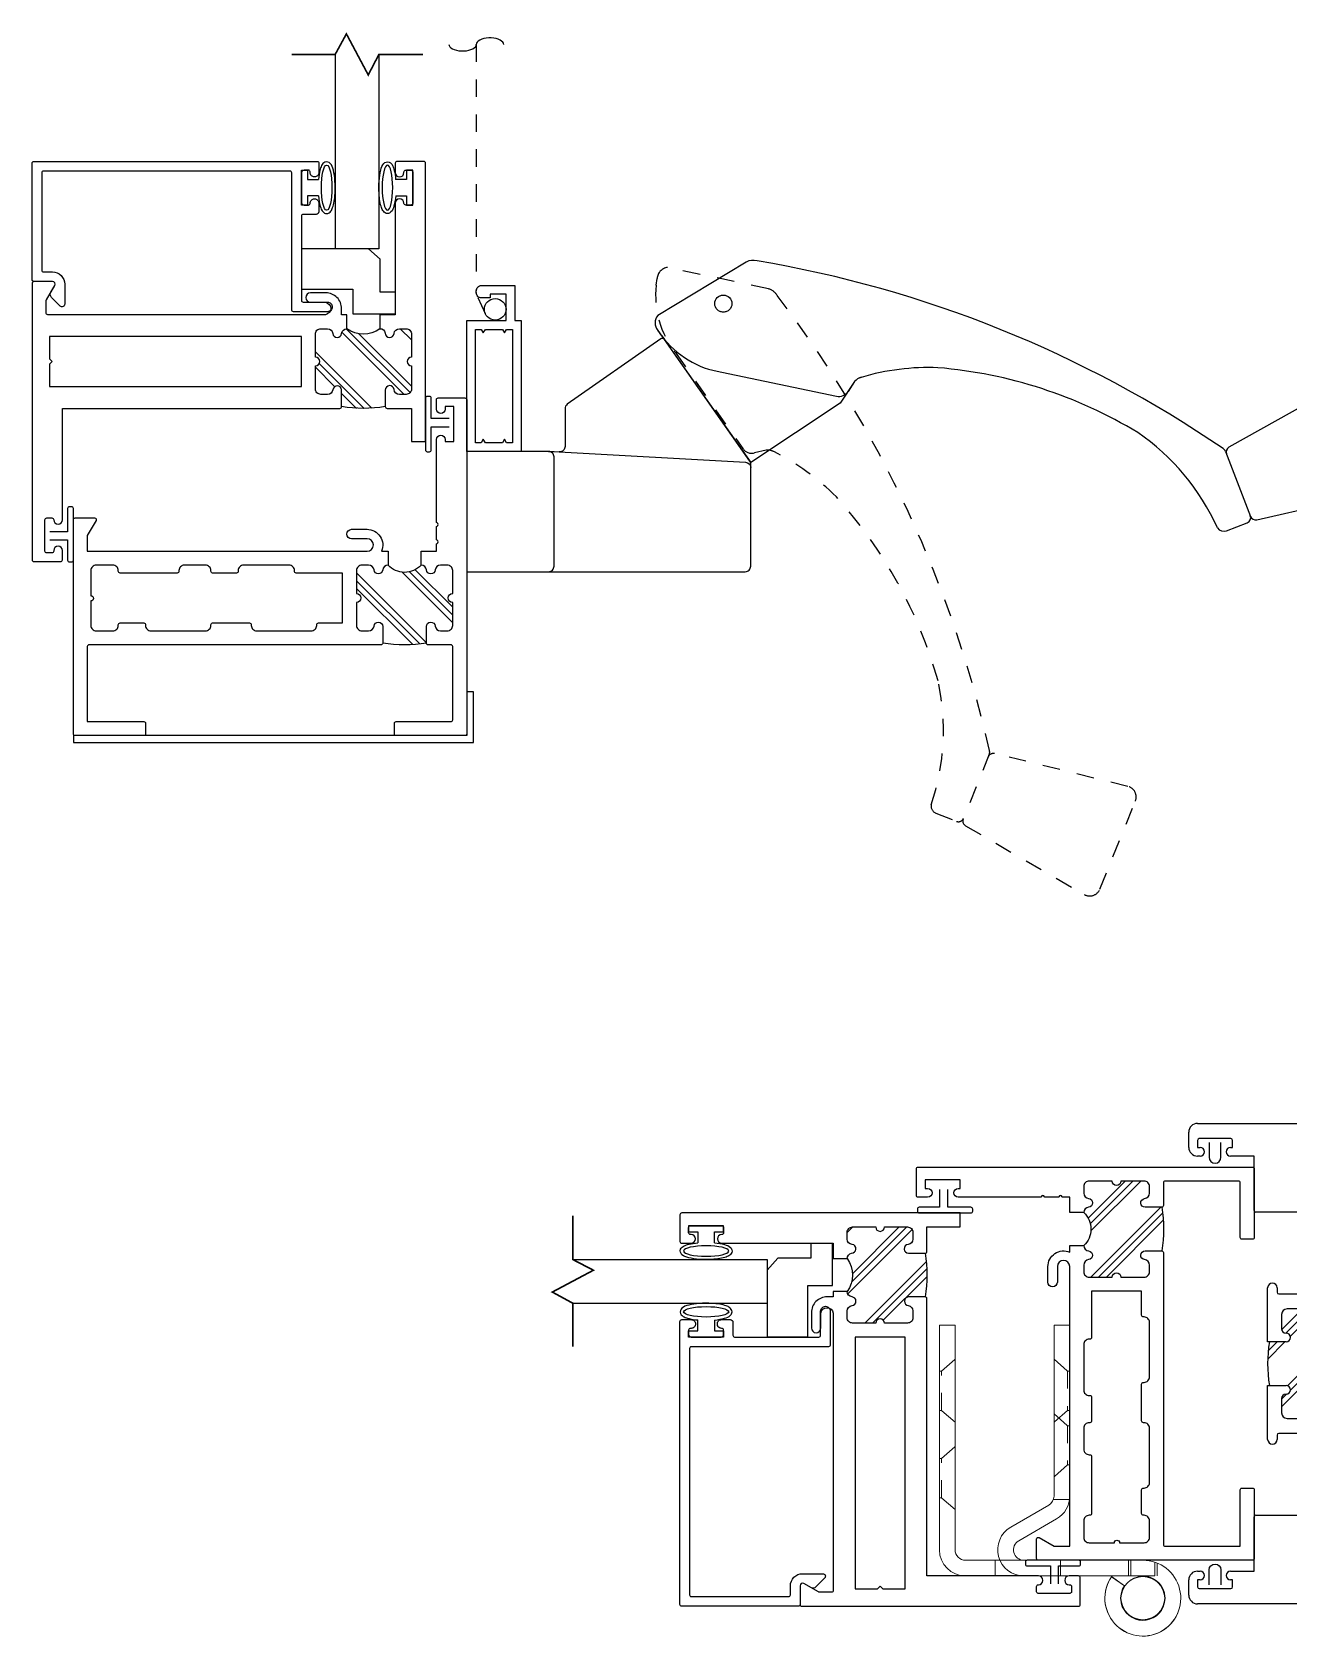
# Model space of a CAD drawing. Extents: x -7 to 55.9, y -20.4 to 38.1.
# Drawn here: x 0.22 to 7.41, y 8.79 to 17.99 of the extents above; entities that cross this region are included whole.
import ezdxf

# ---------------------------------------------------------------- set-up
doc = ezdxf.new("R2010")
doc.units = 0
doc.header["$LTSCALE"] = 0.25
doc.header["$MEASUREMENT"] = 0
doc.linetypes.add('HIDDEN', pattern=[0.375, 0.25, -0.125])
doc.layers.get('0').update_dxf_attribs({"linetype": 'CONTINUOUS'})
for name, color, linetype in [('FRAME', 1, 'CONTINUOUS'), ('GLASS', 7, 'CONTINUOUS'), ('MISC', 7, 'CONTINUOUS'), ('SCREEN', 92, 'CONTINUOUS'), ('VENT', 5, 'CONTINUOUS'), ('YK_GLASS_STOP', 5, 'CONTINUOUS')]:
    doc.layers.add(name, color=color, linetype=linetype)

# ---------------------------------------------------------------- blocks, each defined once
blk = doc.blocks.new('05P19-BLOCK-OG')
h = blk.add_hatch()
h.set_pattern_fill('PLAST', angle=45, style=0)
h.paths.add_polyline_path([(0.0065, 1.12, -1), (0.0065, 1.17), (0.0065, 1.302, 0.414214), (-0.0245, 1.333), (-0.0628, 1.333, 0.38311), (-0.0936, 1.3053, -0.947716), (-0.1435, 1.308), (-0.1435, 1.403, 0.081165), (-0.3935, 1.403), (-0.3935, 1.308, -0.947716), (-0.4434, 1.3053, 0.38311), (-0.4742, 1.333), (-0.5125, 1.333, 0.414214), (-0.5435, 1.302), (-0.5435, 1.17, -1), (-0.5435, 1.12), (-0.5435, 0.988, 0.414214), (-0.5125, 0.957), (-0.4742, 0.957, 0.38311), (-0.4434, 0.9847, -0.898027), (-0.3936, 0.9847, 0.009247), (-0.3935, 0.9835, 0.372543), (-0.3628, 0.957, -0.436275), (-0.1742, 0.957, 0.38311), (-0.1434, 0.9847, -0.898027), (-0.0936, 0.9847, 0.38311), (-0.0628, 0.957), (-0.0245, 0.957, 0.414214), (0.0065, 0.988)])
for points in [[(-0.3935, 0.9835, -0.009247), (-0.3936, 0.9847, 0.898027), (-0.4434, 0.9847, -0.38311), (-0.4742, 0.957), (-0.5125, 0.957, -0.414214), (-0.5435, 0.988), (-0.5435, 1.12, 1), (-0.5435, 1.17), (-0.5435, 1.302, -0.414214), (-0.5125, 1.333), (-0.4742, 1.333, -0.38311), (-0.4434, 1.3053, 0.947716), (-0.3935, 1.308), (-0.3935, 1.403, 0.414214), (-0.4035, 1.413), (-2.0735, 1.413, -0.414214), (-2.0835, 1.423), (-2.0835, 1.852), (-1.7605, 1.852, 0.414214), (-1.7505, 1.862), (-1.7505, 1.922, 0.414214), (-1.7605, 1.932), (-2.1535, 1.932, 0.414214), (-2.1635, 1.922), (-2.1635, 0.697, 0.414214), (-2.1535, 0.687), (-2.0425, 0.687, 0.57735), (-2.0338, 0.702), (-2.0835, 0.788), (-2.0835, 0.877), (-0.4829, 0.877, -1), (-0.4829, 0.806), (-0.5716, 0.806, 1), (-0.5716, 0.752), (-0.4835, 0.752, 0.536675), (-0.4006, 0.877), (-0.3628, 0.877), (-0.3628, 0.957, -0.38311), (-0.3936, 0.9847)], [(-0.1435, 0.9835, 0.009247), (-0.1434, 0.9847, -0.38311), (-0.1742, 0.957), (-0.1742, 0.877), (-0.0865, 0.877), (-0.0865, 0.8379, 0.317837), (-0.0832, 0.8332, -0.707107), (-0.0832, 0.8143, 0.317837), (-0.0865, 0.8096), (-0.0865, 0.7379, 0.317837), (-0.0832, 0.7332, -0.707107), (-0.0832, 0.7143, 0.317837), (-0.0865, 0.7096), (-0.0865, 0.239, 1), (-0.0365, 0.239), (-0.0365, 0.25), (0.0135, 0.25), (0.0135, 0.05), (-0.0365, 0.05), (-0.0365, 0.0641, 1), (-0.0865, 0.0641), (-0.0865, 0.01, 0.414214), (-0.0765, 0), (0.0765, 0, 0.414214), (0.0865, 0.01), (0.0865, 1.922, 0.414214), (0.0765, 1.932), (-0.3165, 1.932, 0.414214), (-0.3265, 1.922), (-0.3265, 1.862, 0.414214), (-0.3165, 1.852), (-0.0035, 1.852, -0.414214), (0.0065, 1.842), (0.0065, 1.423, -0.414214), (-0.0035, 1.413), (-0.1335, 1.413, 0.414214), (-0.1435, 1.403), (-0.1435, 1.308, 0.947716), (-0.0936, 1.3053, -0.38311), (-0.0628, 1.333), (-0.0245, 1.333, -0.414214), (0.0065, 1.302), (0.0065, 1.17, 1), (0.0065, 1.12), (0.0065, 0.988, -0.414214), (-0.0245, 0.957), (-0.0628, 0.957, -0.38311), (-0.0936, 0.9847, 0.898027), (-0.1434, 0.9847)]]:
    blk.add_lwpolyline(points, format="xyb")
blk.add_lwpolyline([(-1.3765, 0.988, -0.414214), (-1.4075, 0.957), (-1.5285, 0.957, -0.414214), (-1.5595, 0.988), (-1.5595, 0.992, 0.414214), (-1.5695, 1.002), (-1.8965, 1.002, 0.414214), (-1.9065, 0.992), (-1.9065, 0.988, -0.414214), (-1.9375, 0.957), (-2.0325, 0.957, -0.414214), (-2.0635, 0.988), (-2.0635, 1.132, 1), (-2.0635, 1.162), (-2.0635, 1.302, -0.414214), (-2.0325, 1.333), (-1.9375, 1.333, -0.414214), (-1.9065, 1.302), (-1.9065, 1.302), (-1.9065, 1.298, 0.414214), (-1.8965, 1.288), (-1.7605, 1.288, 0.414214), (-1.7505, 1.298), (-1.7505, 1.302), (-1.7505, 1.302, -0.414214), (-1.7195, 1.333), (-1.4075, 1.333, -0.414214), (-1.3765, 1.302), (-1.3765, 1.302), (-1.3765, 1.298, 0.414214), (-1.3665, 1.288), (-1.1555, 1.288, 0.414214), (-1.1455, 1.298), (-1.1455, 1.302), (-1.1455, 1.302, -0.414214), (-1.1145, 1.333), (-0.8025, 1.333, -0.414214), (-0.7715, 1.302), (-0.7715, 1.302), (-0.7715, 1.298, 0.414214), (-0.7615, 1.288), (-0.6235, 1.288), (-0.6235, 1.002), (-0.8885, 1.002, 0.414214), (-0.8985, 0.992), (-0.8985, 0.988, -0.414214), (-0.9295, 0.957), (-1.1895, 0.957, -0.414214), (-1.2205, 0.988), (-1.2205, 0.992, 0.414214), (-1.2305, 1.002), (-1.3665, 1.002, 0.414214), (-1.3765, 0.992)], format="xyb", close=True)
at = {"color": 7}
for centre, radius, start, end in [((-0.2685, 0.638), 0.7751, 80.71953, 99.28047), ((-0.2685, 0.8695), 0.1287, 42.85913, 137.14087)]:
    blk.add_arc(centre, radius, start, end, dxfattribs=at)
blk = doc.blocks.new('05P11-Z-BAR')
h = blk.add_hatch()
h.set_pattern_fill('PLAST', angle=45, style=0)
h.set_pattern_definition([(45, (-0.3846, -1e-07), (-0.176777, 0.176777), []), (45, (-0.4067, 0.0221), (-0.176777, 0.176777), []), (45, (-0.4288, 0.0442), (-0.176777, 0.176777), [])])
h.paths.add_polyline_path([(0.0065, 1.12, -0.414214), (-0.0185, 1.145, -0.414214), (0.0065, 1.17), (0.0065, 1.302, 0.414214), (-0.0245, 1.333), (-0.0628, 1.333, 0.38311), (-0.0936, 1.3053, -0.947716), (-0.1435, 1.308), (-0.1435, 1.403, 0.087329), (-0.3935, 1.403), (-0.3935, 1.308, -1), (-0.4435, 1.308, 0.352985), (-0.4733, 1.333), (-0.5125, 1.333, 0.414214), (-0.5435, 1.302), (-0.5435, 1.17, -0.414214), (-0.5185, 1.145, -0.414214), (-0.5435, 1.12), (-0.5435, 0.988, 0.414214), (-0.5125, 0.957), (-0.4742, 0.957, 0.38311), (-0.4434, 0.9847, -0.898027), (-0.3936, 0.9847, 0.38311), (-0.3628, 0.957, -0.325577), (-0.1745, 0.957, 0.363634), (-0.1435, 0.982, -0.947716), (-0.0936, 0.9847, 0.38311), (-0.0628, 0.957), (-0.0245, 0.957, 0.414214), (0.0065, 0.988)])
blk.add_line((-0.0865, 0.877), (-0.0865, 0.877))
for points in [[(-2.1635, 2.28, -0.414214), (-2.1535, 2.29), (-2.0005, 2.29, -0.414214), (-1.9905, 2.28), (-1.9905, 2.226, -1), (-2.0405, 2.226), (-2.0405, 2.23, 0.414214), (-2.0505, 2.24), (-2.0805, 2.24, 0.414214), (-2.0905, 2.23), (-2.0905, 2.05, 0.414214), (-2.0805, 2.04), (-2.0505, 2.04, 0.414214), (-2.0405, 2.05), (-2.0405, 2.051, -1), (-1.9905, 2.051), (-1.9905, 1.413), (-0.4035, 1.413, -0.414214), (-0.3935, 1.403), (-0.3935, 1.3065, -0.888834), (-0.4432, 1.306, 0.377258), (-0.4739, 1.333), (-0.5125, 1.333, 0.414214), (-0.5435, 1.302), (-0.5435, 1.17, -1), (-0.5435, 1.12), (-0.5435, 0.988, 0.414214), (-0.5125, 0.957), (-0.4742, 0.957, 0.383109), (-0.4434, 0.9847, -0.898027), (-0.3936, 0.9847, 0.38311), (-0.3628, 0.957), (-0.3628, 0.877), (-0.3935, 0.877), (-0.3935, 0.842, -0.414214), (-0.4835, 0.752), (-0.5715, 0.752, -1), (-0.5715, 0.806), (-0.486, 0.806, 0.859155), (-0.486, 0.877), (-2.0735, 0.877, 0.414214), (-2.0835, 0.867), (-2.0835, 0.797, 0.131652), (-2.0822, 0.792), (-2.0345, 0.7095, -0.577353), (-2.0475, 0.687), (-2.1535, 0.687, -0.414214), (-2.1635, 0.697), (-2.1635, 2.28)], [(-0.0245, 0.957, 0.414214), (0.0065, 0.988), (0.0065, 1.12, -1), (0.0065, 1.17), (0.0065, 1.302, 0.414214), (-0.0245, 1.333), (-0.0628, 1.333, 0.38311), (-0.0936, 1.3053, -0.947716), (-0.1435, 1.308), (-0.1435, 1.403, -0.414214), (-0.1335, 1.413), (0.0065, 1.413), (0.0065, 1.603), (0.0865, 1.603), (0.0865, 0.01, -0.414214), (0.0765, 0), (-0.0765, 0, -0.414214), (-0.0865, 0.01), (-0.0865, 0.064, -1), (-0.0365, 0.064), (-0.0365, 0.06, 0.414214), (-0.0265, 0.05), (0.0035, 0.05, 0.414214), (0.0135, 0.06), (0.0135, 0.24, 0.414214), (0.0035, 0.25), (-0.0265, 0.25, 0.414214), (-0.0365, 0.24), (-0.0365, 0.239, -1), (-0.0865, 0.239), (-0.0865, 0.877), (-0.1745, 0.877), (-0.1745, 0.957, 0.363634), (-0.1435, 0.982, -0.947716), (-0.0936, 0.9847, 0.38311), (-0.0628, 0.957), (-0.0245, 0.957)]]:
    blk.add_lwpolyline(points, format="xyb")
blk.add_lwpolyline([(-2.0635, 1.1605), (-2.0635, 1.288), (-0.6235, 1.288), (-0.6235, 1.002), (-2.0635, 1.002), (-2.0635, 1.1295), (-2.0485, 1.145)], close=True)
at = {"color": 7}
for centre, radius, start, end in [((-0.2685, 0.638), 0.7751, 80.71953, 99.28047), ((-0.2687, 0.8277), 0.1599, 53.93185, 126.06815)]:
    blk.add_arc(centre, radius, start, end, dxfattribs=at)
blk = doc.blocks.new('114-FLAT_SCREEN')
blk.add_line((0.1415, 0.603), (0.1415, 0.602))
at = {"linetype": 'HIDDEN'}
blk.add_line((0.1935, 0.481), (0.1442, 0.5896), dxfattribs=at)
blk.add_lwpolyline([(0.3985, 0.442), (0.3985, -0.307), (0.0865, -0.307), (0.0865, 0.442), (0.3115, 0.442), (0.3115, 0.593), (0.2215, 0.593), (0.2215, 0.572), (0.1715, 0.572, -0.414214), (0.1415, 0.602), (0.1415, 0.613, -0.414214), (0.1715, 0.643), (0.3615, 0.643), (0.3615, 0.442)], format="xyb", close=True)
blk.add_lwpolyline([(0.292, -0.257), (0.1934, -0.257), (0.1818, -0.237), (0.1703, -0.257), (0.1365, -0.257), (0.1365, 0.392), (0.1703, 0.392), (0.1818, 0.372), (0.1934, 0.392), (0.292, 0.392), (0.3035, 0.372), (0.315, 0.392), (0.3485, 0.392), (0.3485, -0.257), (0.315, -0.257), (0.3035, -0.237)], close=True)
blk.add_circle((0.2497, 0.5066), 0.0618)
blk = doc.blocks.new('05P05-.25in_GLASS_STOP')
for p, q in [((-0.5885, 0.25), (-0.6235, 0.25)), ((-0.6235, 0.25), (-0.6235, 0.05)), ((-0.5885, 0.1975), (-0.5885, 0.25)), ((-0.5259, 0.1975), (-0.5885, 0.1975)), ((-0.0841, 0.1975), (-0.0215, 0.1975)), ((-0.0215, 0.1975), (-0.0215, 0.25)), ((-0.0215, 0.25), (0.0135, 0.25)), ((0.0135, 0.25), (0.0135, 0.05)), ((-0.5885, 0.05), (-0.5885, 0.1025)), ((-0.5885, 0.1025), (-0.5258, 0.1025)), ((-0.0215, 0.1025), (-0.0842, 0.1025)), ((-0.0215, 0.05), (-0.0215, 0.1025)), ((-0.6235, 0.05), (-0.5885, 0.05)), ((0.0135, 0.05), (-0.0215, 0.05))]:
    blk.add_line(p, q)
blk.add_lwpolyline([(-2.0475, 0.632, 0.414214), (-1.9775, 0.702), (-1.9775, 0.817, 0.668179), (-2.0031, 0.8276), (-2.0527, 0.778, 0.339454), (-2.0567, 0.7479), (-2.0345, 0.7095, -0.57735), (-2.0475, 0.687), (-2.1535, 0.687, 0.414214), (-2.1635, 0.677), (-2.1635, 0.01, 0.414214), (-2.1535, 0), (-0.5335, 0, 0.414214), (-0.5235, 0.01), (-0.5235, 0.0641, 0.414214), (-0.5484, 0.089), (-0.5486, 0.089, 0.414214), (-0.5735, 0.0641), (-0.5735, 0.06, -0.414214), (-0.5835, 0.05), (-0.6085, 0.05, -0.414214), (-0.6235, 0.065), (-0.6235, 0.235, -0.414214), (-0.6085, 0.25), (-0.5835, 0.25, -0.414214), (-0.5735, 0.24), (-0.5735, 0.2389, 0.414214), (-0.5486, 0.214), (-0.5484, 0.214, 0.414214), (-0.5235, 0.2389), (-0.5235, 0.288, 0.414214), (-0.5385, 0.303), (-0.6135, 0.303, -0.414214), (-0.6235, 0.313), (-0.6235, 0.795, -0.414214), (-0.6135, 0.805), (-0.4744, 0.805, 0.414214), (-0.4475, 0.8319), (-0.4475, 0.8331, 0.414214), (-0.4744, 0.86), (-0.6685, 0.86, 0.414214), (-0.6785, 0.85), (-0.6785, 0.065, -0.414214), (-0.6885, 0.055), (-2.0985, 0.055, -0.414214), (-2.1085, 0.065), (-2.1085, 0.622, -0.414214), (-2.0985, 0.632)], format="xyb", close=True)
at = {"extrusion": (0, 0, -1)}
blk.add_ellipse((-0.4789, 0.15), major_axis=(0, 0.1291), ratio=0.232303, dxfattribs=at)
blk.add_ellipse((-0.1311, 0.15), major_axis=(0, 0.1291), ratio=0.232303)
for points in [[(-0.5259, 0.1975), (-0.5239, 0.2193), (-0.5207, 0.2391), (-0.5122, 0.2691), (-0.5082, 0.2801), (-0.4945, 0.2938), (-0.4874, 0.2981), (-0.4789, 0.2981), (-0.4682, 0.2981), (-0.4602, 0.2915), (-0.4506, 0.2793), (-0.4475, 0.2724), (-0.4373, 0.2438), (-0.4328, 0.2148), (-0.4282, 0.1362), (-0.4315, 0.0851), (-0.4442, 0.0344), (-0.4483, 0.0218), (-0.4644, 0.0048), (-0.4782, -0.0004), (-0.4994, 0.0081), (-0.5042, 0.0159), (-0.5123, 0.0318), (-0.5154, 0.0412), (-0.5216, 0.0665), (-0.5242, 0.0838), (-0.5258, 0.1025)], [(-0.0841, 0.1975), (-0.0861, 0.2193), (-0.0893, 0.2391), (-0.0978, 0.2691), (-0.1018, 0.2801), (-0.1155, 0.2938), (-0.1226, 0.2981), (-0.1311, 0.2981), (-0.1418, 0.2981), (-0.1498, 0.2915), (-0.1594, 0.2793), (-0.1625, 0.2724), (-0.1727, 0.2438), (-0.1772, 0.2148), (-0.1818, 0.1362), (-0.1785, 0.0851), (-0.1658, 0.0344), (-0.1617, 0.0218), (-0.1456, 0.0048), (-0.1318, -0.0004), (-0.1106, 0.0081), (-0.1058, 0.0159), (-0.0977, 0.0318), (-0.0946, 0.0412), (-0.0884, 0.0665), (-0.0858, 0.0838), (-0.0842, 0.1025)]]:
    blk.add_open_spline(points, degree=3, knots=[5.075676, 5.075676, 5.075676, 5.075676, 5.596595, 5.596595, 6.055763, 6.055763, 6.283185, 6.283185, 6.283185, 6.572914, 6.572914, 6.862642, 6.862642, 7.608886, 7.608886, 8.676451, 8.676451, 9.18434, 9.18434, 9.518242, 9.518242, 9.852144, 9.852144, 10.186046, 10.186046, 10.631436, 10.631436, 10.631436, 10.631436])
blk = doc.blocks.new('A$C00495213')
at = {"color": 7}
for p, q in [((0.5211, 1.5407), (0.0155, 1.2355)), ((0.3812, 0.9108), (1.0386, 0.7729)), ((1.1413, 0.8569), (1.1036, 0.7996)), ((3.967, 0.8645), (3.2823, 0.4811)), ((4.2516, 0.3256), (4.0558, 0.8325)), ((3.2627, 0.4573), (3.4065, 0.0851)), ((3.4427, 0.0659), (4.2073, 0.2422)), ((3.2691, 0.003), (3.3871, 0.0485))]:
    blk.add_line(p, q, dxfattribs=at)
blk.add_line((0.038, 1.1178), (0.0155, 1.1499))
blk.add_circle((0.3903, 1.3027), 0.0488, dxfattribs=at)
for centre, radius, start, end in [((0.5613, 1.4613), 0.089, 75.59996, 116.87551), ((-0.5266, -5.0508), 6.691, 55.65081, 80.4505), ((0.0668, 1.1926), 0.0668, 140.16351, 219.81113), ((0.4607, 1.4305), 0.5258, 216.49767, 261.30735), ((1.5656, -0.417), 1.3541, 87.77238, 106.59718), ((1.3976, -1.6871), 2.6324, 58.79691, 85.1915), ((1.1995, 0.8066), 0.0769, 105.59637, 139.15394), ((3.9975, 0.81), 0.0625, 21.11697, 119.24707), ((1.0514, 0.834), 0.0625, 258.14966, 326.61525), ((2.017, -0.5198), 1.3152, 24.20591, 55.53161), ((3.2336, 0.446), 0.0313, 21.11697, 61.11697), ((3.2976, 0.4539), 0.0313, 119.24707, 201.11697), ((4.1933, 0.3031), 0.0625, 282.98687, 21.11697), ((3.2532, 0.0442), 0.0442, 214.04124, 291.11697), ((3.3758, 0.0777), 0.0312, 291.11697, 21.11697), ((3.4356, 0.0963), 0.0312, 201.11697, 282.98687)]:
    blk.add_arc(centre, radius, start, end, dxfattribs=at)
blk = doc.blocks.new('A$C71B96795')
at = {"color": 7, "linetype": 'HIDDEN'}
for p, q in [((0.645, 3.474), (0.0672, 3.5962)), ((0.1127, 3.1093), (0.4988, 2.5596)), ((0.6313, 2.5509), (0.5646, 2.5348)), ((1.9084, 0.8105), (1.7593, 0.4404)), ((2.701, 0.6272), (1.9389, 0.8146)), ((1.6028, 0.4742), (1.7201, 0.4269)), ((2.541, 0.0391), (2.744, 0.5431)), ((1.7726, 0.4016), (2.4517, 0.0084))]:
    blk.add_line(p, q, dxfattribs=at)
at = {"linetype": 'HIDDEN'}
blk.add_line((0.0033, 3.4948), (0.0087, 3.5337), dxfattribs=at)
at = {"color": 7, "linetype": 'HIDDEN'}
blk.add_circle((0.3869, 3.3894), 0.0488, dxfattribs=at)
for centre, radius, start, end in [((0.0754, 3.5299), 0.0668, 97.10205, 176.74967), ((0.5256, 3.4347), 0.5258, 173.43622, 218.24589), ((0.6202, 3.3885), 0.089, 32.53851, 73.81406), ((-4.621, -0.6265), 6.691, 12.58936, 37.38905), ((0.55, 2.5956), 0.0625, 215.08821, 283.5538), ((0.6394, 2.4744), 0.0769, 62.53492, 96.09249), ((0.0715, 1.3305), 1.3541, 44.71093, 63.53573), ((-0.9185, 0.5172), 2.6324, 15.73546, 42.13005), ((0.3311, 0.9471), 1.3152, 341.14446, 12.47015), ((1.8794, 0.8222), 0.0313, 338.05552, 18.05552), ((1.9315, 0.7842), 0.0313, 76.18562, 158.05552), ((2.686, 0.5665), 0.0625, 338.05552, 76.18562), ((1.6194, 0.5152), 0.0442, 170.97978, 248.05552), ((1.7318, 0.4559), 0.0312, 248.05552, 338.05552), ((1.7882, 0.4287), 0.0312, 158.05552, 239.92542), ((2.483, 0.0625), 0.0625, 239.92542, 338.05552)]:
    blk.add_arc(centre, radius, start, end, dxfattribs=at)
blk = doc.blocks.new('*U92')
at = {"color": 7}
for p, q in [((1.1799, 0.3864), (1.7127, -0.3692)), ((2.3059, 0.094), (2.2239, -0.0306)), ((2.2239, -0.0306), (1.7127, -0.3692))]:
    blk.add_line(p, q, dxfattribs=at)
for points in [[(0.5553, -0.9945), (1.6803, -0.9945, 0.414214), (1.7115, -0.9632), (1.7115, -0.3794, 0.154121), (1.7058, -0.3614), (1.218, 0.3341, 0.414214), (1.1963, 0.3379), (0.6623, -0.0366, 0.244485), (0.649, -0.0622), (0.649, -0.2774, -0.430564), (0.616, -0.3086)], [(0.5553, -0.307), (0.0865, -0.307), (0.0865, -0.9945), (0.5553, -0.9945, 0.414214), (0.5865, -0.9632), (0.5865, -0.3382, 0.414214), (0.5553, -0.307), (0.5865, -0.307), (0.616, -0.3086), (1.682, -0.3679, -0.39805), (1.7115, -0.3991)]]:
    blk.add_lwpolyline(points, format="xyb", dxfattribs=at)
blk.add_arc((2.3641, 0.0437), 0.0769, 105.62426, 139.18183, dxfattribs=at)
for name, p in [('A$C00495213', (1.1644, -0.7633)), ('A$C71B96795', (1.1677, -2.85))]:
    blk.add_blockref(name, p)
blk = doc.blocks.new('05P94 I-MULL')
h = blk.add_hatch()
h.set_pattern_fill('PLAST', angle=45, style=0)
h.set_pattern_definition([(45, (-7.51987, -8.9998), (-0.1767767, 0.1767767), []), (45, (-7.54197, -8.9777), (-0.1767767, 0.1767767), []), (45, (-7.56406, -8.9556), (-0.1767767, 0.1767767), [])])
h.paths.add_polyline_path([(0.156, 1.4895, 0.414214), (0.146, 1.4995), (0.1309, 1.4995, -0.414214), (0.106, 1.5244), (0.106, 1.5246, -0.414214), (0.1309, 1.5495), (0.131, 1.5495, 0.414214), (0.156, 1.5745), (0.156, 1.6565, 0.414214), (0.125, 1.6875), (0, 1.6875), (-0.125, 1.6875, 0.414214), (-0.156, 1.6565), (-0.156, 1.5745, 0.414214), (-0.131, 1.5495), (-0.1309, 1.5495, -0.414214), (-0.106, 1.5246), (-0.106, 1.5244, -0.414214), (-0.1309, 1.4995), (-0.226, 1.4995, 0.081165), (-0.226, 1.2495), (-0.1309, 1.2495, -0.414214), (-0.106, 1.2246), (-0.106, 1.2244, -0.414214), (-0.1309, 1.1995), (-0.131, 1.1995, 0.414214), (-0.156, 1.1745), (-0.156, 1.0925, 0.414214), (-0.125, 1.0615), (0, 1.0615), (0.125, 1.0615, 0.414214), (0.156, 1.0925), (0.156, 1.1745, 0.414214), (0.131, 1.1995), (0.1309, 1.1995, -0.414214), (0.106, 1.2244), (0.106, 1.2246, -0.414214), (0.1309, 1.2495), (0.146, 1.2495, 0.414214), (0.156, 1.2595, -0.08889)])
for p, q in [((-0.687, 2.612), (-0.687, 2.699)), ((-0.637, 2.749), (0, 2.749)), ((0, 2.749), (0.637, 2.749)), ((0.687, 2.699), (0.687, 2.612)), ((-0.637, 2.652), (-0.637, 2.612)), ((-0.637, 2.612), (-0.6229, 2.612)), ((-0.447, 2.662), (-0.627, 2.662)), ((-0.598, 2.5871), (-0.598, 2.5869)), ((-0.473, 2.5869), (-0.473, 2.5871)), ((-0.4481, 2.612), (-0.437, 2.612)), ((-0.437, 2.612), (-0.437, 2.652)), ((0.437, 2.652), (0.437, 2.612)), ((0.437, 2.612), (0.4481, 2.612)), ((0.627, 2.662), (0.447, 2.662)), ((0.473, 2.5871), (0.473, 2.5869)), ((0.598, 2.5869), (0.598, 2.5871)), ((0.6229, 2.612), (0.637, 2.612)), ((0.637, 2.612), (0.637, 2.652)), ((-0.6229, 2.562), (-0.637, 2.562)), ((-0.313, 2.562), (-0.4481, 2.562)), ((-0.313, 2.251), (-0.313, 2.562)), ((0.4481, 2.562), (0.313, 2.562)), ((0.313, 2.562), (0.313, 2.251)), ((0.637, 2.562), (0.6229, 2.562)), ((-0.053, 2.241), (-0.303, 2.241)), ((-0.043, 1.7835), (-0.043, 2.231)), ((0.043, 2.231), (0.043, 1.7835)), ((0.303, 2.241), (0.053, 2.241)), ((-0.236, 1.5095), (-0.236, 1.8085)), ((-0.209, 1.8355), (-0.209, 1.8355)), ((-0.182, 1.8085), (-0.182, 1.7835)), ((-0.172, 1.7735), (-0.053, 1.7735)), ((0.053, 1.7735), (0.172, 1.7735)), ((0.182, 1.7835), (0.182, 1.8085)), ((0.209, 1.8355), (0.209, 1.8355)), ((0.236, 1.8085), (0.236, 1.5095)), ((-0.156, 1.6565), (-0.156, 1.5745)), ((0, 1.6875), (-0.125, 1.6875)), ((0.125, 1.6875), (0, 1.6875)), ((0.156, 1.5745), (0.156, 1.6565)), ((-0.236, 1.4995), (-0.236, 1.5095)), ((-0.146, 1.4995), (-0.236, 1.4995)), ((-0.1309, 1.4995), (-0.146, 1.4995)), ((-0.131, 1.5495), (-0.1309, 1.5495)), ((-0.106, 1.5246), (-0.106, 1.5244)), ((0.106, 1.5244), (0.106, 1.5246)), ((0.1309, 1.5495), (0.131, 1.5495)), ((0.226, 1.4995), (0.1309, 1.4995)), ((-0.236, 0.9405), (-0.236, 1.2495)), ((-0.236, 1.2495), (-0.1309, 1.2495)), ((-0.1309, 1.1995), (-0.131, 1.1995)), ((-0.106, 1.2246), (-0.106, 1.2244)), ((0.106, 1.2244), (0.106, 1.2246)), ((0.1309, 1.2495), (0.226, 1.2495)), ((0.131, 1.1995), (0.1309, 1.1995)), ((0.236, 1.2395), (0.236, 0.9405)), ((-0.156, 1.1745), (-0.156, 1.0925)), ((0.156, 1.0925), (0.156, 1.1745)), ((-0.125, 1.0615), (0, 1.0615)), ((0, 1.0615), (0.125, 1.0615)), ((-0.182, 0.9655), (-0.182, 0.9405)), ((-0.053, 0.9755), (-0.172, 0.9755)), ((-0.043, 0.518), (-0.043, 0.9655)), ((0.043, 0.9655), (0.043, 0.518)), ((0.172, 0.9755), (0.053, 0.9755)), ((0.182, 0.9405), (0.182, 0.9655)), ((-0.209, 0.9135), (-0.209, 0.9135)), ((-0.209, 0.9135), (-0.209, 0.9135)), ((0.209, 0.9135), (0.209, 0.9135)), ((-0.313, 0.187), (-0.313, 0.498)), ((-0.303, 0.508), (-0.053, 0.508)), ((0.053, 0.508), (0.303, 0.508)), ((0.313, 0.498), (0.313, 0.187)), ((-0.637, 0.187), (-0.6229, 0.187)), ((-0.4481, 0.187), (-0.313, 0.187)), ((0.313, 0.187), (0.4481, 0.187)), ((0.6229, 0.187), (0.637, 0.187)), ((-0.687, 0.05), (-0.687, 0.137)), ((-0.6229, 0.137), (-0.637, 0.137)), ((-0.637, 0.137), (-0.637, 0.097)), ((-0.598, 0.1621), (-0.598, 0.1619)), ((-0.473, 0.1619), (-0.473, 0.1621)), ((-0.437, 0.137), (-0.4481, 0.137)), ((-0.437, 0.097), (-0.437, 0.137)), ((0.4481, 0.137), (0.437, 0.137)), ((0.437, 0.137), (0.437, 0.097)), ((0.473, 0.1621), (0.473, 0.1619)), ((0.598, 0.1619), (0.598, 0.1621)), ((0.637, 0.137), (0.6229, 0.137)), ((0.637, 0.097), (0.637, 0.137)), ((0.687, 0.137), (0.687, 0.05)), ((0, 0), (-0.637, 0)), ((-0.627, 0.087), (-0.447, 0.087)), ((0.637, 0), (0, 0)), ((0.447, 0.087), (0.627, 0.087))]:
    blk.add_line(p, q)
for centre, radius, start, end in [((-0.637, 2.699), 0.05, 90, 180), ((0.637, 2.699), 0.05, 360, 90), ((-0.637, 2.612), 0.05, 180, 270), ((-0.627, 2.652), 0.01, 90, 180), ((-0.6229, 2.5871), 0.0249, 0, 90), ((-0.6229, 2.5869), 0.0249, 270, 360), ((-0.4481, 2.5871), 0.0249, 90, 180), ((-0.4481, 2.5869), 0.0249, 180, 270), ((-0.447, 2.652), 0.01, 0, 90), ((0.447, 2.652), 0.01, 90, 180), ((0.4481, 2.5871), 0.0249, 360, 90), ((0.4481, 2.5869), 0.0249, 270, 0), ((0.6229, 2.5871), 0.0249, 90, 180), ((0.6229, 2.5869), 0.0249, 180, 270), ((0.627, 2.652), 0.01, 0, 90), ((0.637, 2.612), 0.05, 270, 0), ((-0.303, 2.251), 0.01, 180, 270), ((-0.053, 2.231), 0.01, 0, 90), ((0.053, 2.231), 0.01, 90, 180), ((0.303, 2.251), 0.01, 270, 360), ((-0.209, 1.8085), 0.027, 90, 180), ((-0.209, 1.8085), 0.027, 360, 90), ((-0.172, 1.7835), 0.01, 180, 270), ((-0.053, 1.7835), 0.01, 270, 0), ((0.053, 1.7835), 0.01, 180, 270), ((0.172, 1.7835), 0.01, 270, 360), ((0.209, 1.8085), 0.027, 90, 180), ((0.209, 1.8085), 0.027, 360, 90), ((-0.125, 1.6565), 0.031, 90, 180), ((0.125, 1.6565), 0.031, 0, 90), ((-0.131, 1.5745), 0.025, 180, 270), ((0.131, 1.5745), 0.025, 270, 0), ((-0.1309, 1.5246), 0.0249, 360, 90), ((-0.1309, 1.5244), 0.0249, 270, 0), ((0.1309, 1.5246), 0.0249, 90, 180), ((0.1309, 1.5244), 0.0249, 180, 270), ((0.226, 1.5095), 0.01, 270, 360), ((-0.131, 1.1745), 0.025, 90, 180), ((-0.1309, 1.2246), 0.0249, 0, 90), ((-0.1309, 1.2244), 0.0249, 270, 360), ((0.1309, 1.2246), 0.0249, 90, 180), ((0.1309, 1.2244), 0.0249, 180, 270), ((0.131, 1.1745), 0.025, 0, 90), ((0.226, 1.2395), 0.01, 0, 90), ((-0.125, 1.0925), 0.031, 180, 270), ((0.125, 1.0925), 0.031, 270, 360), ((-0.209, 0.9405), 0.027, 180, 270), ((-0.209, 0.9405), 0.027, 270, 0), ((-0.172, 0.9655), 0.01, 90, 180), ((-0.053, 0.9655), 0.01, 360, 90), ((0.053, 0.9655), 0.01, 90, 180), ((0.172, 0.9655), 0.01, 360, 90), ((0.209, 0.9405), 0.027, 180, 270), ((0.209, 0.9405), 0.027, 270, 0), ((-0.303, 0.498), 0.01, 90, 180), ((-0.053, 0.518), 0.01, 270, 360), ((0.053, 0.518), 0.01, 180, 270), ((0.303, 0.498), 0.01, 0, 90), ((-0.637, 0.137), 0.05, 90, 180), ((-0.6229, 0.1621), 0.0249, 0, 90), ((-0.4481, 0.1621), 0.0249, 90, 180), ((0.4481, 0.1621), 0.0249, 0, 90), ((0.6229, 0.1621), 0.0249, 90, 180), ((0.637, 0.137), 0.05, 360, 90), ((-0.627, 0.097), 0.01, 180, 270), ((-0.6229, 0.1619), 0.0249, 270, 0), ((-0.4481, 0.1619), 0.0249, 180, 270), ((-0.447, 0.097), 0.01, 270, 360), ((0.447, 0.097), 0.01, 180, 270), ((0.4481, 0.1619), 0.0249, 270, 360), ((0.6229, 0.1619), 0.0249, 180, 270), ((0.627, 0.097), 0.01, 270, 0), ((-0.637, 0.05), 0.05, 180, 270), ((0.637, 0.05), 0.05, 270, 0)]:
    blk.add_arc(centre, radius, start, end)
at = {"color": 7}
for centre, radius, start, end in [((0.539, 1.3745), 0.7751, 170.71953, 189.28047), ((0.7978, 1.3745), 0.652, 168.94662, 191.05338)]:
    blk.add_arc(centre, radius, start, end, dxfattribs=at)
blk = doc.blocks.new('250-I-MULLIONS')
blk.add_blockref('05P94 I-MULL', (0, 0))
blk = doc.blocks.new('189-001_250-T')
at = {"color": 7, "linetype": 'Continuous', "lineweight": 15}
for p, q in [((-0.5322, 0.538), (-0.4069, 0.755)), ((-0.329, 0.71), (-0.4542, 0.493)), ((-0.217, 0), (-0.217, 0.68)), ((-0.127, 0.68), (-0.127, 0)), ((-1.562, 0.418), (-1.562, 0.508)), ((-1.562, 0.508), (-0.5842, 0.508)), ((-0.5842, 0.418), (-1.562, 0.418)), ((-0.0714, 0.105), (-0.1217, 0.1796))]:
    blk.add_line(p, q, dxfattribs=at)
at = {"color": 7, "linetype": 'HIDDEN', "lineweight": 0}
for p, q in [((-1.3669, 0.508), (-1.2995, 0.4304)), ((-1.0746, 0.4304), (-1.0071, 0.508)), ((-1.0545, 0.508), (-0.987, 0.4304)), ((-0.7621, 0.4304), (-0.6946, 0.508)), ((-0.5655, 0.4192), (-0.5655, 0.511)), ((-1.2995, 0.4304), (-1.0746, 0.4304)), ((-1.2995, 0.4304), (-1.2995, 0.418)), ((-1.0746, 0.418), (-1.0746, 0.4304)), ((-0.987, 0.4304), (-0.7621, 0.4304)), ((-0.987, 0.4304), (-0.987, 0.418)), ((-0.7621, 0.418), (-0.7621, 0.4304))]:
    blk.add_line(p, q, dxfattribs=at)
at = {"color": 7, "linetype": 'Continuous', "lineweight": 15}
for centre, radius, start, end in [((-0.277, 0.68), 0.15, 360, 150), ((-0.277, 0.68), 0.06, 360, 150), ((-0.5842, 0.568), 0.06, 270, 330), ((-0.5842, 0.568), 0.15, 270, 330), ((0, 0), 0.217, 180, 124.12003), ((0, 0), 0.127, 180, 124.20509)]:
    blk.add_arc(centre, radius, start, end, dxfattribs=at)
blk = doc.blocks.new('189-002')
at = {"color": 7, "linetype": 'Continuous', "lineweight": 15}
for p, q in [((-1.074, 1.562), (-1.164, 1.562)), ((-1.164, 1.562), (-1.164, 0.277)), ((-1.074, 0.277), (-1.074, 1.562)), ((-0.8455, 0.217), (-1.014, 0.217)), ((-0.8455, 0.127), (-0.8455, 0.217)), ((-0.6777, 0.217), (-0.8455, 0.217)), ((-0.6777, 0.217), (-0.4705, 0.217)), ((-0.4705, 0.217), (-0.4705, 0.127)), ((-0.4705, 0.217), (0, 0.217)), ((-1.014, 0.127), (-0.8455, 0.127)), ((-0.8455, 0.127), (-0.6777, 0.127)), ((-0.6777, 0.127), (-0.4705, 0.127)), ((0, 0.127), (-0.4705, 0.127)), ((-0.1787, 0.1231), (-0.105, 0.0714))]:
    blk.add_line(p, q, dxfattribs=at)
at = {"color": 7, "linetype": 'HIDDEN', "lineweight": 0}
for p, q in [((-1.164, 1.2995), (-1.1516, 1.2995)), ((-1.1516, 1.2995), (-1.074, 1.3669)), ((-1.1516, 1.0746), (-1.1516, 1.2995)), ((-1.1516, 1.0746), (-1.164, 1.0746)), ((-1.074, 1.0071), (-1.1516, 1.0746)), ((-1.1516, 0.7995), (-1.074, 0.8669)), ((-1.164, 0.7995), (-1.1516, 0.7995)), ((-1.1516, 0.5745), (-1.1516, 0.7995)), ((-1.1516, 0.5745), (-1.164, 0.5745)), ((-1.074, 0.507), (-1.1516, 0.5745)), ((-0.082, 0.217), (-0.082, 0.127)), ((-0.068, 0.127), (-0.068, 0.217)), ((0.068, 0.2062), (0.068, 0.127)), ((0.082, 0.2009), (0.082, 0.127)), ((0, 0.127), (0.068, 0.127))]:
    blk.add_line(p, q, dxfattribs=at)
at = {"color": 7, "linetype": 'Continuous', "lineweight": 15}
for centre, radius, start, end in [((-1.014, 0.277), 0.15, 180, 270), ((-1.014, 0.277), 0.06, 180, 270), ((0, 0), 0.217, 145.44977, 90), ((0, 0), 0.127, 145.76852, 90)]:
    blk.add_arc(centre, radius, start, end, dxfattribs=at)
blk = doc.blocks.new('183-003')
blk.add_circle((0, 0), 0.125)
blk = doc.blocks.new('250-T_SS_Butt_Hinge')
for name in ['189-002', '183-003']:
    blk.add_blockref(name, (0, 0))
at = {"xscale": -1, "rotation": 90}
blk.add_blockref('189-001_250-T', (0, 0), dxfattribs=at)

msp = doc.modelspace()

# ---------------------------------------------------------------- linework, layer by layer
at = {"layer": 'GLASS', "color": 7, "linetype": 'Continuous'}
for p, q in [((1.95, 17.8658), (1.95, 16.7534)), ((2.2, 17.8658), (2.2, 16.7534)), ((3.3095, 10.9698), (4.4219, 10.9698)), ((3.3095, 10.7198), (4.4219, 10.7198))]:
    msp.add_line(p, q, dxfattribs=at)
at = {"layer": 'MISC'}
for p, q in [((2.2, 16.7534), (1.9515, 16.7534)), ((4.4219, 10.9698), (4.4219, 10.7213))]:
    msp.add_line(p, q, dxfattribs=at)
at = {"layer": 'MISC', "const_width": 0.0094}
for points in [[(1.7015, 17.8658), (1.95, 17.8658), (2.014, 17.9833), (2.139, 17.7483), (2.2, 17.8658), (2.4515, 17.8658)], [(3.3095, 10.4713), (3.3095, 10.7198), (3.192, 10.7838), (3.427, 10.9088), (3.3095, 10.9698), (3.3095, 11.2214)]]:
    msp.add_lwpolyline(points, dxfattribs=at)
at = {"layer": 'MISC', "linetype": 'Continuous'}
for points in [[(2.2935, 16.5055), (2.2935, 16.5055), (2.2081, 16.5055), (2.2081, 16.6942), (2.1396, 16.7534), (1.7575, 16.7534), (1.7575, 16.522), (2.0512, 16.522), (2.0512, 16.3805), (2.2935, 16.3805)], [(4.6698, 11.0633), (4.6698, 11.0633), (4.6698, 10.978), (4.4811, 10.978), (4.4219, 10.9095), (4.4219, 10.5273), (4.6533, 10.5273), (4.6533, 10.8211), (4.7948, 10.8211), (4.7948, 11.0633)]]:
    msp.add_lwpolyline(points, dxfattribs=at)
for points in [[(2.6011, 15.7824), (2.4992, 15.7824), (2.4992, 15.8985, 0.414214), (2.4892, 15.9085), (2.4765, 15.9085, 0.414214), (2.4665, 15.8985), (2.4665, 15.6025, 0.414214), (2.4765, 15.5925)], [(2.4765, 15.5925), (2.4892, 15.5925, 0.414214), (2.4992, 15.6025), (2.4992, 15.7354), (2.6011, 15.7354)], [(0.3174, 15.0874), (0.4193, 15.0874), (0.4193, 14.9714, 0.414214), (0.4293, 14.9614), (0.442, 14.9614, 0.414214), (0.452, 14.9714), (0.452, 15.2673, 0.414214), (0.442, 15.2773)], [(0.442, 15.2773), (0.4293, 15.2773, 0.414214), (0.4193, 15.2673), (0.4193, 15.1344), (0.3174, 15.1344)], [(5.4069, 11.371), (5.4069, 11.2691), (5.2908, 11.2691, 0.414214), (5.2808, 11.2591), (5.2808, 11.2463, 0.414214), (5.2908, 11.2363), (5.5868, 11.2363, 0.414214), (5.5968, 11.2463)], [(5.5968, 11.2463), (5.5968, 11.2591, 0.414214), (5.5868, 11.2691), (5.4539, 11.2691), (5.4539, 11.371)], [(6.0879, 9.1147), (6.0879, 9.2166), (6.2039, 9.2166, 0.414214), (6.2139, 9.2266), (6.2139, 9.2393, 0.414214), (6.2039, 9.2493), (5.908, 9.2493, 0.414214), (5.898, 9.2393), (5.898, 9.2266, 0.414214), (5.908, 9.2166), (6.0409, 9.2166), (6.0409, 9.1147)]]:
    msp.add_lwpolyline(points, format="xyb", dxfattribs=at)
at = {"layer": 'MISC'}
msp.add_lwpolyline([(0.452, 13.9684), (0.452, 13.9284), (2.742, 13.9284), (2.742, 14.2184), (2.702, 14.2184), (2.702, 13.9684)], close=True, dxfattribs=at)
for points in [[(6.9491, 11.6399), (6.9491, 11.5548, 1), (7.0167, 11.5548), (7.0167, 11.6399)], [(6.9491, 9.1088), (6.9491, 9.1938, -1), (7.0167, 9.1938), (7.0167, 9.1088)]]:
    msp.add_lwpolyline(points, format="xyb", dxfattribs=at)
at = {"layer": 'SCREEN', "linetype": 'HIDDEN'}
msp.add_line((2.757, 17.9228), (2.757, 16.5134), dxfattribs=at)
at = {"layer": 'SCREEN', "flags": 128}
for points in [[(2.9137, 17.9228), (2.9124, 17.9296), (2.9084, 17.9362), (2.902, 17.9424), (2.8933, 17.9479), (2.8826, 17.9525), (2.8703, 17.9561), (2.8568, 17.9586), (2.8426, 17.9599), (2.8281, 17.9599), (2.8139, 17.9586), (2.8004, 17.9561), (2.7881, 17.9525), (2.7774, 17.9479), (2.7687, 17.9424), (2.7623, 17.9362), (2.7583, 17.9296), (2.757, 17.9228)], [(2.6003, 17.9228), (2.6016, 17.9159), (2.6056, 17.9093), (2.612, 17.9032), (2.6207, 17.8977), (2.6314, 17.8931), (2.6437, 17.8895), (2.6572, 17.887), (2.6714, 17.8857), (2.6859, 17.8857), (2.7001, 17.887), (2.7136, 17.8895), (2.7259, 17.8931), (2.7365, 17.8977), (2.7453, 17.9032), (2.7517, 17.9093), (2.7557, 17.9159), (2.757, 17.9228)]]:
    msp.add_lwpolyline(points, dxfattribs=at)

# ---------------------------------------------------------------- block references
for name, p in [('*U92', (2.6155, 15.9004)), ('250-T_SS_Butt_Hinge', (6.5699, 9.0323))]:
    msp.add_blockref(name, p)
at = {"layer": 'FRAME', "xscale": -1}
for p, rotation in [((2.6155, 15.9004), 180), ((5.2749, 11.4128), 270)]:
    msp.add_blockref('05P19-BLOCK-OG', p, dxfattribs=dict(at, rotation=rotation))
at = {"layer": 'FRAME'}
msp.add_blockref('250-I-MULLIONS', (7.5199, 8.9998), dxfattribs=at)
at = {"layer": 'SCREEN'}
msp.add_blockref('114-FLAT_SCREEN', (2.6155, 15.9004), dxfattribs=at)
at = {"layer": 'VENT', "xscale": -1}
for p, rotation in [((2.38, 17.2534), 180), ((3.9219, 11.1498), 270)]:
    msp.add_blockref('05P11-Z-BAR', p, dxfattribs=dict(at, rotation=rotation))
at = {"layer": 'YK_GLASS_STOP', "xscale": -1}
for p, rotation in [((2.38, 17.2534), 180), ((3.9219, 11.1498), 270)]:
    msp.add_blockref('05P05-.25in_GLASS_STOP', p, dxfattribs=dict(at, rotation=rotation))

doc.saveas('drawing.dxf')
